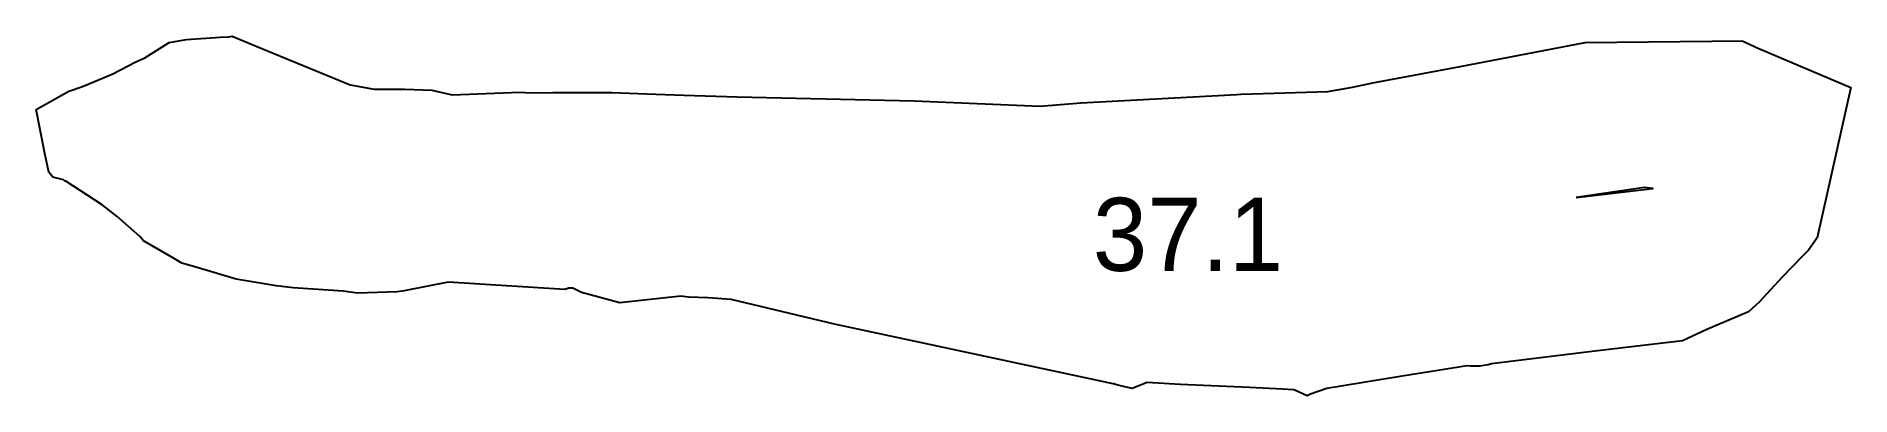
# Model space of a CAD drawing. Extents: x 16 to 140, y 12 to 36.
import ezdxf

# ---------------------------------------------------------------- set-up
doc = ezdxf.new("R2010")
doc.units = 0
doc.layers.get('0').update_dxf_attribs({"color": 255, "linetype": 'CONTINUOUS'})

msp = doc.modelspace()

# ---------------------------------------------------------------- linework, layer by layer
at = {"color": 1}
for points in [[(136.379, 21.2635), (134.983, 19.815), (133.429, 18.1105), (132.694, 17.4542), (129.843, 16.2382), (128.172, 15.4727), (122.181, 14.7484), (115.115, 13.8932), (114.899, 13.8309), (114.316, 13.7218), (113.685, 13.7262), (113.455, 13.7476), (109.009, 13.0447), (103.851, 12.1991), (102.74, 11.8082), (102.51, 11.7076), (101.709, 12.0557), (101.577, 12.1136), (100.833, 12.1666), (98.5679, 12.2784), (93.8657, 12.4777), (91.5603, 12.6111), (91.3527, 12.5274), (90.5512, 12.207), (89.6707, 12.4142), (89.2477, 12.5226), (70.2078, 16.6038), (63.1382, 18.303), (61.5664, 18.4077), (60.2183, 18.4487), (59.6937, 18.5142), (55.5291, 18.0748), (52.9087, 18.7763), (52.6301, 18.8998), (52.316, 19.0603), (52.0384, 19.0732), (51.7684, 18.9735), (43.7838, 19.4786), (40.7734, 18.8925), (40.2995, 18.8253), (37.588, 18.7291), (36.5959, 18.8665), (33.1868, 19.0946), (32.0268, 19.2323), (29.2918, 19.6838), (26.4647, 20.5295), (25.5672, 20.7753), (25.0133, 21.1115), (22.9519, 22.3079), (22.7063, 22.6072), (21.1524, 23.9794), (20.1309, 24.7799), (17.638, 26.3846), (17.5472, 26.4231), (17.4918, 26.4722), (16.7507, 26.6542), (16.486, 27.0033), (16.2018, 28.2754), (15.6251, 31.2899), (17.8478, 32.5495), (18.7951, 32.8795), (20.4367, 33.5543), (20.8693, 33.7337), (22.386, 34.541), (23.0418, 34.8355), (24.702, 35.8896), (25.9063, 36.0842), (28.1956, 36.2381), (28.7817, 36.2698), (29.0066, 36.3066), (30.6547, 35.6332), (37.0786, 32.9829), (38.7375, 32.6971), (40.8168, 32.6931), (42.6672, 32.6189), (44.0687, 32.3058), (48.6825, 32.4785), (49.4615, 32.4446), (50.9501, 32.4518), (54.9561, 32.4662), (57.9891, 32.3402), (59.8879, 32.2829), (63.5555, 32.1709), (75.652, 31.8769), (84.2505, 31.522), (87.0438, 31.7437), (97.715, 32.3287), (97.9801, 32.3428), (98.7745, 32.3661), (103.936, 32.5369), (105.624, 32.8335), (106.998, 33.1187), (112.978, 34.2485), (121.522, 35.8818), (130.185, 35.9796), (132.253, 35.9982), (133.395, 35.4596), (139.68, 32.7968), (139.678, 32.7891), (137.389, 22.5123), (136.797, 21.6617)], [(120.906, 25.2824), (126.146, 25.8884), (125.584, 25.957)]]:
    msp.add_lwpolyline(points, close=True, dxfattribs=at)

# ---------------------------------------------------------------- texts
msp.add_text('37.1', height=5).set_placement((87.8624, 20.2518))

doc.saveas('drawing.dxf')
